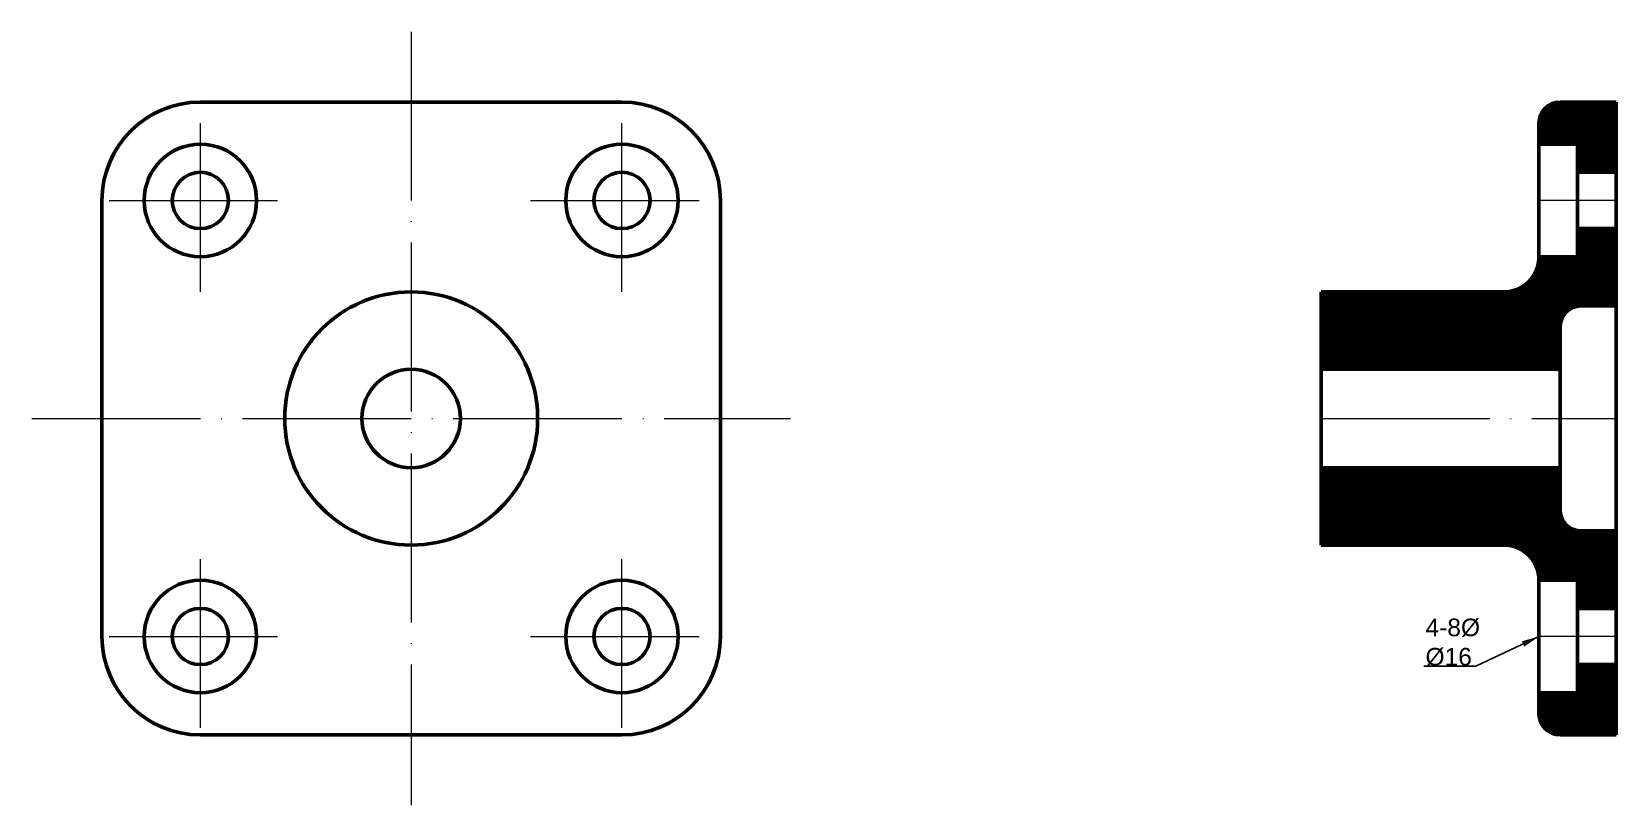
# Model space of a CAD drawing. Header units: millimetres. Extents: x 821 to 1046, y 97 to 207.
import ezdxf

# ---------------------------------------------------------------- set-up
doc = ezdxf.new("R2010")
doc.units = ezdxf.units.MM
doc.linetypes.add('ACAD_ISO02W100', pattern=[15, 12, -3])
doc.linetypes.add('ACAD_ISO04W100', pattern=[30, 24, -2.95, 0.1, -2.95])
for name, color, linetype, lineweight, true_color in [('Contornos Ocultos', 252, 'ACAD_ISO02W100', 30, 0xa0a0a4), ('Contornos Visibles', 7, 'Continuous', 50, 0xffffff), ('Cotas', 1, 'Continuous', 20, 0xff0000), ('Ejes de revolución', 6, 'ACAD_ISO04W100', 20, 0xff00ff)]:
    doc.layers.add(name, color=color, linetype=linetype, lineweight=lineweight, true_color=true_color)
doc.styles.get("Standard").update_dxf_attribs({"font": ''})
doc.styles.add('textstyle0', font='')
doc.styles.get('Standard').set_extended_font_data('txt')
doc.styles.get('textstyle0').set_extended_font_data('Arial')
doc.dimstyles.get("Standard").update_dxf_attribs({"dimtxt": 2.5, "dimasz": 2.5, "dimexe": 1.25, "dimexo": 0.625, "dimtad": 1, "dimtxsty": 'Standard', "dimcen": 2.5, "dimadec": 0, "dimazin": 0, "dimtfac": 1, "dimtmove": 0, "dimatfit": 3, "dimfxl": 1, "dimarcsym": 0})
pattern_1 = [(45, (0, 0), (-0.088388348, 0.088388348), [])]

msp = doc.modelspace()

# ---------------------------------------------------------------- hatches: boundary and pattern name
at = {"layer": 'Contornos Ocultos'}
h = msp.add_hatch(dxfattribs=at)
h.set_pattern_fill('ANSI31', color=256, style=0)
h.set_pattern_definition(pattern_1)
edge = h.paths.add_edge_path()
edge.add_line((1035.1, 190.81), (1040.6, 190.81))
edge.add_line((1040.6, 190.81), (1040.6, 186.81))
edge.add_line((1040.6, 186.81), (1046.1, 186.81))
edge.add_line((1046.1, 186.81), (1046.1, 196.81))
edge.add_line((1046.1, 196.81), (1038.1, 196.81))
edge.add_arc((1038.1, 193.81), 3, 90, 180)
edge.add_line((1035.1, 193.81), (1035.1, 190.81))
h = msp.add_hatch(dxfattribs=at)
h.set_pattern_fill('ANSI31', color=256, style=0)
h.set_pattern_definition(pattern_1)
edge = h.paths.add_edge_path()
edge.add_arc((1041.1, 164.81), 3, 90, 180, ccw=False)
edge.add_line((1041.1, 167.81), (1046.1, 167.81))
edge.add_line((1046.1, 167.81), (1046.1, 178.81))
edge.add_line((1046.1, 178.81), (1040.6, 178.81))
edge.add_line((1040.6, 178.81), (1040.6, 174.81))
edge.add_line((1040.6, 174.81), (1035.1, 174.81))
edge.add_arc((1030.1, 174.81), 5, 270, 0, ccw=False)
edge.add_line((1030.1, 169.81), (1004.1, 169.81))
edge.add_line((1004.1, 169.81), (1004.1, 158.82))
edge.add_line((1004.1, 158.82), (1038.1, 158.82))
edge.add_line((1038.1, 158.82), (1038.1, 164.81))
h = msp.add_hatch(dxfattribs=at)
h.set_pattern_fill('ANSI31', color=256, style=0)
h.set_pattern_definition(pattern_1)
edge = h.paths.add_edge_path()
edge.add_line((1040.6, 128.81), (1035.1, 128.81))
edge.add_arc((1030.1, 128.81), 5, 0, 90)
edge.add_line((1030.1, 133.81), (1004.1, 133.81))
edge.add_line((1004.1, 133.81), (1004.1, 144.81))
edge.add_line((1004.1, 144.81), (1038.1, 144.81))
edge.add_line((1038.1, 144.81), (1038.1, 138.81))
edge.add_arc((1041.1, 138.81), 3, 180, 270)
edge.add_line((1041.1, 135.81), (1046.1, 135.81))
edge.add_line((1046.1, 135.81), (1046.1, 124.81))
edge.add_line((1046.1, 124.81), (1040.6, 124.81))
edge.add_line((1040.6, 124.81), (1040.6, 128.81))
h = msp.add_hatch(dxfattribs=at)
h.set_pattern_fill('ANSI31', color=256, style=0)
h.set_pattern_definition(pattern_1)
edge = h.paths.add_edge_path()
edge.add_line((1035.1, 112.81), (1035.1, 109.81))
edge.add_arc((1038.1, 109.81), 3, 180, 270)
edge.add_line((1038.1, 106.81), (1046.1, 106.81))
edge.add_line((1046.1, 106.81), (1046.1, 116.81))
edge.add_line((1046.1, 116.81), (1040.6, 116.81))
edge.add_line((1040.6, 116.81), (1040.6, 112.81))
edge.add_line((1040.6, 112.81), (1035.1, 112.81))

# ---------------------------------------------------------------- linework, layer by layer
at = {"layer": 'Contornos Visibles'}
for p, q in [((904.6, 196.81), (844.6, 196.81)), ((1038.1, 196.81), (1046.1, 196.81)), ((1046.1, 196.81), (1046.1, 186.81)), ((1035.1, 190.81), (1035.1, 193.81)), ((1035.1, 174.81), (1035.1, 190.81)), ((1035.1, 190.81), (1040.6, 190.81)), ((1040.6, 190.81), (1040.6, 186.81)), ((1040.6, 186.81), (1040.6, 178.81)), ((1040.6, 186.81), (1046.1, 186.81)), ((1046.1, 186.81), (1046.1, 178.81)), ((830.6, 182.81), (830.6, 120.81)), ((918.6, 120.81), (918.6, 182.81)), ((1040.6, 178.81), (1040.6, 174.81)), ((1040.6, 178.81), (1046.1, 178.81)), ((1046.1, 178.81), (1046.1, 167.81)), ((1040.6, 174.81), (1035.1, 174.81)), ((1004.1, 158.82), (1004.1, 169.81)), ((1004.1, 169.81), (1030.1, 169.81)), ((1041.1, 167.81), (1046.1, 167.81)), ((1046.1, 167.81), (1046.1, 135.81)), ((1004.1, 144.81), (1004.1, 158.81)), ((1038.1, 158.81), (1038.1, 144.81)), ((1004.1, 133.81), (1004.1, 144.81)), ((1004.1, 144.81), (1038.1, 144.81)), ((1038.1, 144.81), (1038.1, 138.81)), ((1041.1, 135.81), (1046.1, 135.81)), ((1046.1, 135.81), (1046.1, 124.81)), ((1004.1, 133.81), (1030.1, 133.81)), ((1035.1, 128.81), (1035.1, 112.81)), ((1040.6, 128.81), (1035.1, 128.81)), ((1040.6, 124.81), (1040.6, 128.81)), ((1040.6, 116.81), (1040.6, 124.81)), ((1040.6, 124.81), (1046.1, 124.81)), ((1046.1, 124.81), (1046.1, 116.81)), ((1040.6, 112.81), (1040.6, 116.81)), ((1040.6, 116.81), (1046.1, 116.81)), ((1046.1, 116.81), (1046.1, 106.81)), ((1035.1, 112.81), (1035.1, 109.81)), ((1035.1, 112.81), (1040.6, 112.81)), ((844.6, 106.81), (904.6, 106.81)), ((1038.1, 106.81), (1046.1, 106.81))]:
    msp.add_line(p, q, dxfattribs=at)
msp.add_lwpolyline([(1004.1, 158.82), (1038.1, 158.82), (1038.1, 164.81)], dxfattribs=at)
for centre, radius in [((844.6, 182.81), 8), ((904.6, 182.81), 8), ((844.6, 182.81), 4), ((904.6, 182.81), 4), ((874.6, 151.81), 18), ((874.6, 151.81), 7), ((844.6, 120.81), 8), ((904.6, 120.81), 8), ((844.6, 120.81), 4), ((904.6, 120.81), 4)]:
    msp.add_circle(centre, radius, dxfattribs=at)
for centre, radius, start, end in [((844.6, 182.81), 14, 90, 180), ((904.6, 182.81), 14, 0, 90), ((1038.1, 193.81), 3, 90, 180), ((1030.1, 174.81), 5, 270, 0), ((1041.1, 164.81), 3, 90, 180), ((1041.1, 138.81), 3, 180, 270), ((1030.1, 128.81), 5, 0, 90), ((844.6, 120.81), 14, 180, 270), ((904.6, 120.81), 14, 270, 0), ((1038.1, 109.81), 3, 180, 270)]:
    msp.add_arc(centre, radius, start, end, dxfattribs=at)
at = {"layer": 'Ejes de revolución'}
for p, q in [((874.6, 206.81), (874.6, 96.81)), ((844.6, 169.81), (844.6, 195.81)), ((904.6, 169.81), (904.6, 195.81)), ((831.6, 182.81), (857.6, 182.81)), ((891.6, 182.81), (917.6, 182.81)), ((1046.1, 182.81), (1035.1, 182.81)), ((820.6, 151.81), (928.6, 151.81)), ((1004.1, 151.81), (1046.1, 151.81)), ((844.6, 107.81), (844.6, 133.81)), ((904.6, 107.81), (904.6, 133.81)), ((831.6, 120.81), (857.6, 120.81)), ((891.6, 120.81), (917.6, 120.81)), ((1046.1, 120.81), (1035.1, 120.81))]:
    msp.add_line(p, q, dxfattribs=at)

# ---------------------------------------------------------------- texts
at = {"layer": 'Cotas', "insert": (1018.95, 123.35), "char_height": 2.5, "attachment_point": 1, "style": 'textstyle0'}
msp.add_mtext('4-8%%c\\P%%c16', dxfattribs=at)

# ---------------------------------------------------------------- leaders
at = {"layer": 'Cotas'}
msp.add_leader([(1035.1, 120.81), (1026.12, 116.59), (1018.7, 116.59)], dimstyle='Standard', override={"dimscale": 1}, dxfattribs=at)

doc.saveas('drawing.dxf')
